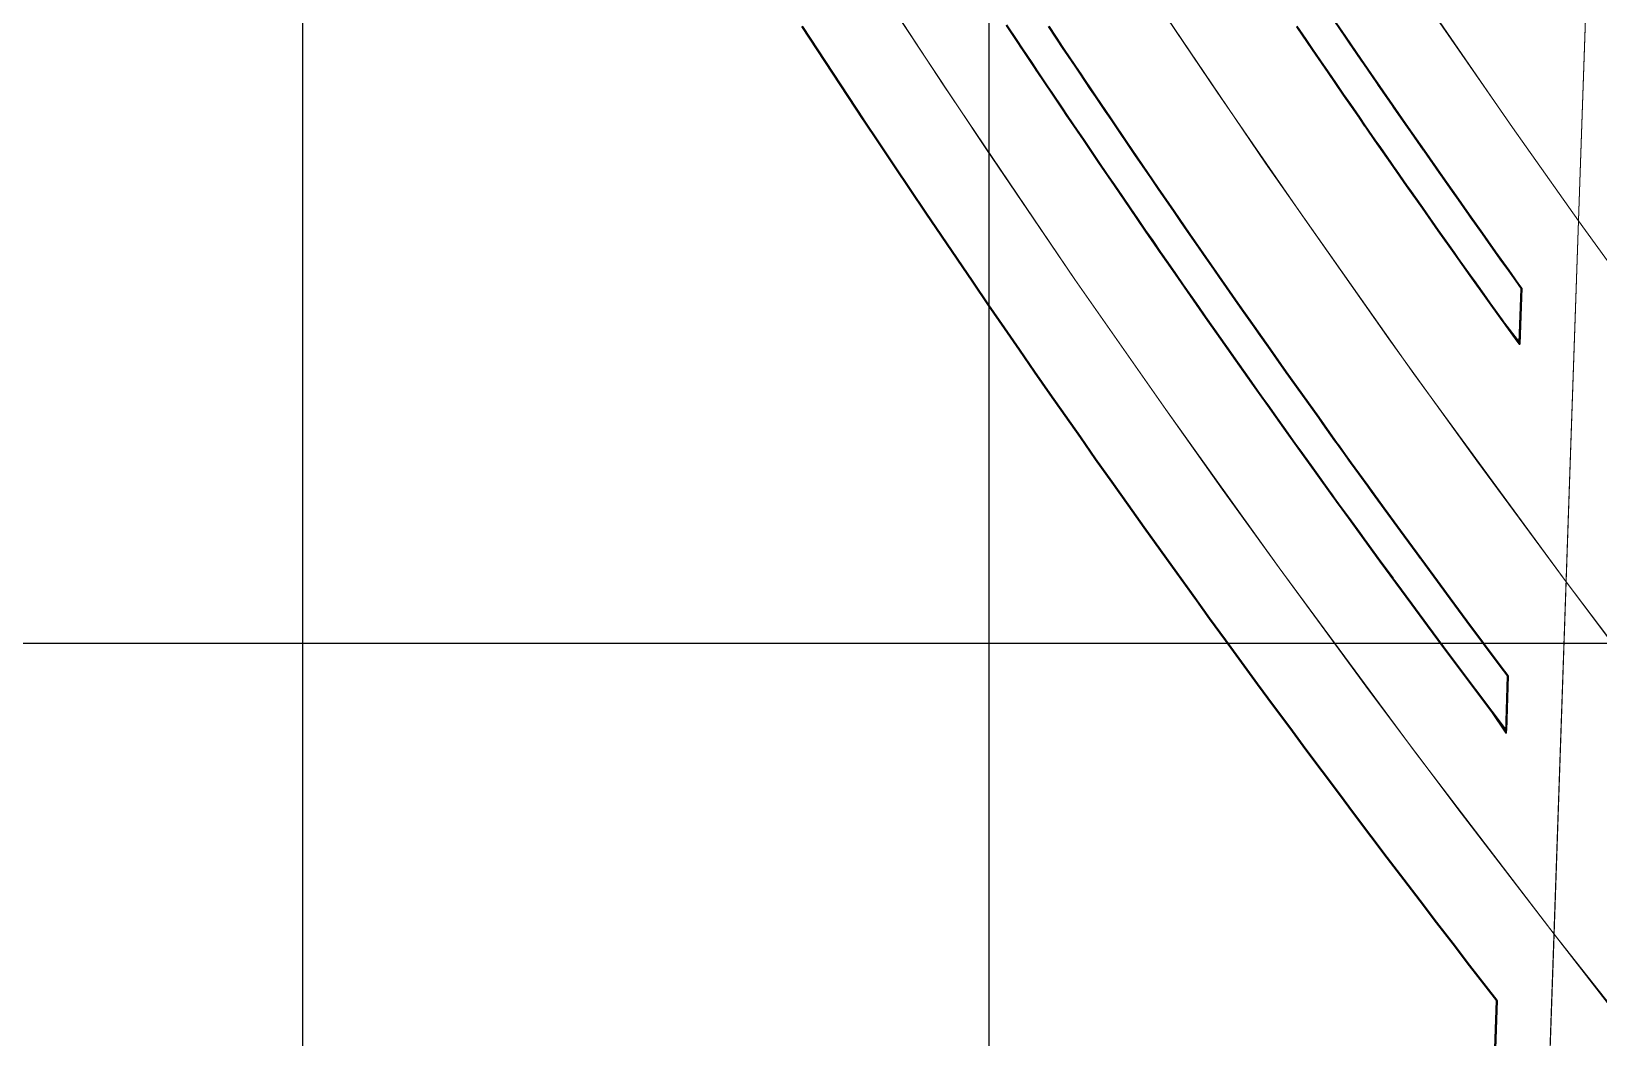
# Model space of a CAD drawing. Header units: millimetres. Extents: x 464536 to 476893, y 870501 to 881610.
# Drawn here: x 466760.4 to 466988.8, y 873642.5 to 873789.2 of the extents above; entities that cross this region are included whole.
import ezdxf

# ---------------------------------------------------------------- set-up
doc = ezdxf.new("R2010")
doc.units = ezdxf.units.MM
for name, color, linetype, lineweight in [('Center_1', 7, 'Continuous', 5), ('Manufacturing and storage', 212, 'Continuous', 35), ('Proposed Road Net work', 7, 'Continuous', 35), ('Recreational _ Environmental', 84, 'Continuous', 35)]:
    doc.layers.add(name, color=color, linetype=linetype, lineweight=lineweight)
doc.layers.add('Grid1', color=7, linetype='Continuous')

msp = doc.modelspace()

# ---------------------------------------------------------------- linework, layer by layer
at = {"layer": 'Center_1'}
for points in [[(467213.29, 876847.42), (467164.39, 876437.35), (467099.12, 875890.03), (467030.62, 875056.76), (466902.41, 871342.26), (466900.53, 871287.74), (466899.66, 871262.46)], [(467005.8, 873627.89), (466982.33, 873657.58), (466962.08, 873684.11), (466942.26, 873710.97), (466925.75, 873734.04), (466912.52, 873753.02), (466893.26, 873781.49), (466874.46, 873810.28), (466856.15, 873839.37), (466838.32, 873868.76), (466818.44, 873902.89), (466798.75, 873938.24), (466779.74, 873973.96), (466761.44, 874010.05), (466750.45, 874032.58), (466739.74, 874055.23)], [(467043.6, 873632.93), (467023.37, 873657.95), (467003.53, 873683.29), (466984.1, 873708.93), (466961.92, 873739.25), (466940.3, 873769.98), (466919.25, 873801.09), (466898.78, 873832.59), (466878.88, 873864.45), (466859.57, 873896.68), (466840.86, 873929.26), (466835.76, 873938.38), (466820.33, 873966.67), (466805.34, 873995.21), (466790.81, 874023.97), (466776.73, 874052.97)], [(466813.9, 874050.69), (466821.52, 874035.19), (466829.92, 874018.51), (466830.25, 874017.87), (466835.85, 874006.95), (466832.24, 874013.97), (466841.79, 873995.56), (466851.54, 873977.25), (466866.35, 873950.25), (466881.57, 873923.49), (466897.19, 873896.96), (466899.55, 873893.03), (466917.35, 873864.04), (466935.64, 873835.36), (466954.4, 873807), (466973.64, 873778.95), (466976.3, 873775.15), (466978.28, 873772.33), (466985.92, 873761.57), (466993.56, 873750.95)]]:
    msp.add_lwpolyline(points, dxfattribs=at)
for points in [[(466982.33, 873657.58, 0), (466968.78, 873675.23, 0), (466955.42, 873693.03, 0), (466942.26, 873710.97, 0), (466933.96, 873722.47, 0), (466925.75, 873734.04, 0), (466912.52, 873753.02, 0), (466899.63, 873771.97, 0), (466886.94, 873791.05, 0), (466874.46, 873810.28, 0), (466862.2, 873829.64, 0), (466850.15, 873849.14, 0), (466838.32, 873868.76, 0), (466828.3, 873885.78, 0), (466818.44, 873902.89, 0), (466806.54, 873924.05, 0), (466794.89, 873945.35, 0), (466783.49, 873966.79, 0), (466772.34, 873988.36, 0), (466761.44, 874010.05, 0), (466750.45, 874032.58, 0), (466739.74, 874055.23, 0)], [(466984.1, 873708.93, 0), (466971.1, 873726.57, 0), (466958.28, 873744.35, 0), (466945.66, 873762.26, 0), (466933.22, 873780.31, 0), (466920.99, 873798.48, 0), (466908.94, 873816.79, 0), (466897.1, 873835.23, 0), (466885.45, 873853.79, 0), (466874, 873872.48, 0), (466862.75, 873891.29, 0), (466851.7, 873910.21, 0), (466840.86, 873929.26, 0), (466835.76, 873938.38, 0), (466825.42, 873957.22, 0), (466815.28, 873976.16, 0), (466805.34, 873995.21, 0), (466795.6, 874014.36, 0), (466786.06, 874033.61, 0), (466776.73, 874052.97, 0)], [(466995.51, 874039.55, 0), (466985.92, 873761.57, 0)], [(466835.85, 874006.97, 0), (466835.85, 874006.95, 0), (466843.63, 873992.07, 0), (466851.54, 873977.25, 0), (466860.37, 873961.02, 0), (466869.36, 873944.88, 0), (466878.49, 873928.82, 0), (466887.77, 873912.85, 0), (466897.19, 873896.96, 0), (466899.55, 873893.03, 0), (466909.66, 873876.43, 0), (466919.93, 873859.93, 0), (466930.36, 873843.53, 0), (466940.95, 873827.23, 0), (466951.69, 873811.03, 0), (466962.59, 873794.94, 0), (466973.64, 873778.95, 0), (466976.3, 873775.15, 0), (466978.28, 873772.33, 0), (466985.92, 873761.57, 0)], [(466985.92, 873761.57, 0), (466984.1, 873708.93, 0)], [(466985.92, 873761.57, 0), (466993.56, 873750.95, 0), (467001.21, 873740.45, 0), (467008.93, 873730, 0), (467017.75, 873718.23, 0), (467026.66, 873706.53, 0), (467035.65, 873694.89, 0), (467047.75, 873679.51, 0), (467059.99, 873664.25, 0), (467072.38, 873649.11, 0), (467084.92, 873634.08, 0), (467097.6, 873619.18, 0), (467110.43, 873604.41, 0), (467123.4, 873589.76, 0), (467136.51, 873575.23, 0), (467137.22, 873574.45, 0), (467141.44, 873569.84, 0), (467141.46, 873569.83, 0), (467149.44, 873561.19, 0), (467152.09, 873558.33, 0), (467162.76, 873546.99, 0), (467173.52, 873535.72, 0), (467184.36, 873524.54, 0), (467194.85, 873513.87, 0)], [(466984.1, 873708.93, 0), (466982.33, 873657.58, 0)], [(467146.6, 873516.83, 0), (467135.16, 873528.88, 0), (467123.81, 873541.02, 0), (467112.57, 873553.26, 0), (467101.42, 873565.58, 0), (467090.38, 873578, 0), (467079.43, 873590.5, 0), (467068.59, 873603.09, 0), (467064.22, 873608.23, 0), (467053.86, 873620.54, 0), (467043.6, 873632.93, 0), (467033.44, 873645.4, 0), (467023.37, 873657.95, 0), (467013.4, 873670.58, 0), (467003.53, 873683.29, 0), (466993.77, 873696.07, 0), (466984.1, 873708.93, 0)], [(466982.33, 873657.58, 0), (466977.83, 873527.18, 0)], [(467099.23, 873519.73, 0), (467090.38, 873529.36, 0), (467081.59, 873539.04, 0), (467072.85, 873548.77, 0), (467064.18, 873558.56, 0), (467055.58, 873568.41, 0), (467047.13, 873578.19, 0), (467038.74, 873588.03, 0), (467030.41, 873597.92, 0), (467022.15, 873607.86, 0), (467013.94, 873617.85, 0), (467005.8, 873627.89, 0), (466997.92, 873637.74, 0), (466990.09, 873647.64, 0), (466982.33, 873657.58, 0)]]:
    msp.add_polyline3d(points, dxfattribs=at)
at = {"layer": 'Grid1'}
for p, q in [((466800, 870600), (466800, 881600)), ((466900, 870600), (466900, 881600)), ((464700, 873700), (472600, 873700))]:
    msp.add_line(p, q, dxfattribs=at)
at = {"layer": 'Manufacturing and storage'}
msp.add_lwpolyline([(466872.78, 873789.87), (466875, 873786.46), (466877.24, 873783.06), (466879.47, 873779.66), (466881.72, 873776.27), (466883.97, 873772.88), (466886.23, 873769.5), (466888.5, 873766.12), (466890.77, 873762.74), (466893.05, 873759.37), (466895.33, 873756), (466897.62, 873752.64), (466899.92, 873749.28), (466902.23, 873745.93), (466904.43, 873742.74), (466906.64, 873739.55), (466908.85, 873736.36), (466911.07, 873733.18), (466913.3, 873730.01), (466915.53, 873726.84), (466917.89, 873723.51), (466920.25, 873720.18), (466922.61, 873716.86), (466924.98, 873713.54), (466927.36, 873710.23), (466929.03, 873707.98), (466929.75, 873706.93), (466930.29, 873706.2), (466932.14, 873703.62), (466934.46, 873700.43), (466936.79, 873697.24), (466939.13, 873694.05), (466941.47, 873690.87), (466943.82, 873687.69), (466946.17, 873684.52), (466948.53, 873681.35), (466950.9, 873678.19), (466953.27, 873675.03), (466955.64, 873671.88), (466958.03, 873668.73), (466960.42, 873665.58), (466962.81, 873662.44), (466965.21, 873659.3), (466967.62, 873656.17), (466970.03, 873653.04), (466972.45, 873649.92), (466973.99, 873647.94), (466972.92, 873616.96)], dxfattribs=at)
at = {"layer": 'Proposed Road Net work'}
for points in [[(466944.87, 873789.86, 0), (466947.13, 873786.54, 0), (466949.4, 873783.22, 0), (466951.67, 873779.91, 0), (466953.96, 873776.61, 0), (466956.24, 873773.31, 0), (466958.54, 873770.01, 0), (466960.84, 873766.72, 0), (466963.15, 873763.43, 0), (466965.46, 873760.15, 0), (466967.78, 873756.87, 0), (466970.11, 873753.6, 0), (466972.44, 873750.33, 0), (466974.78, 873747.06, 0), (466977.3, 873743.8, 0), (466977.57, 873751.62, 0), (466975.75, 873754.3, 0), (466973.82, 873757.01, 0), (466971.9, 873759.71, 0), (466969.98, 873762.42, 0), (466968.06, 873765.13, 0), (466966.07, 873767.97, 0), (466963.39, 873771.79, 0), (466961.09, 873775.09, 0), (466958.8, 873778.4, 0), (466956.51, 873781.71, 0), (466954.22, 873785.03, 0), (466951.95, 873788.35, 0), (466949.68, 873791.68, 0)], [(466944.87, 873789.86, 0), (466947.13, 873786.54, 0), (466949.4, 873783.22, 0), (466951.67, 873779.91, 0), (466953.96, 873776.61, 0), (466956.24, 873773.31, 0), (466958.54, 873770.01, 0), (466960.84, 873766.72, 0), (466963.15, 873763.43, 0), (466965.46, 873760.15, 0), (466967.78, 873756.87, 0), (466970.11, 873753.6, 0), (466972.44, 873750.33, 0), (466974.78, 873747.06, 0), (466977.3, 873743.8, 0), (466977.57, 873751.62, 0), (466975.75, 873754.3, 0), (466973.82, 873757.01, 0), (466971.9, 873759.71, 0), (466969.98, 873762.42, 0), (466968.06, 873765.13, 0), (466966.07, 873767.97, 0), (466963.39, 873771.79, 0), (466961.09, 873775.09, 0), (466958.8, 873778.4, 0), (466956.51, 873781.71, 0), (466954.22, 873785.03, 0), (466951.95, 873788.35, 0), (466949.68, 873791.68, 0)], [(466970.18, 873537.66, 0), (466973.99, 873647.94, 0), (466972.45, 873649.92, 0), (466970.03, 873653.04, 0), (466967.62, 873656.17, 0), (466965.21, 873659.3, 0), (466962.81, 873662.44, 0), (466960.42, 873665.58, 0), (466958.03, 873668.73, 0), (466955.64, 873671.88, 0), (466953.27, 873675.03, 0), (466950.9, 873678.19, 0), (466948.53, 873681.35, 0), (466946.17, 873684.52, 0), (466943.82, 873687.69, 0), (466941.47, 873690.87, 0), (466939.13, 873694.05, 0), (466936.79, 873697.24, 0), (466934.46, 873700.43, 0), (466932.14, 873703.62, 0), (466929.75, 873706.93, 0), (466927.37, 873710.23, 0), (466924.98, 873713.54, 0), (466922.61, 873716.86, 0), (466920.25, 873720.18, 0), (466917.89, 873723.51, 0), (466915.53, 873726.84, 0), (466913.3, 873730.01, 0), (466911.07, 873733.18, 0), (466908.85, 873736.36, 0), (466906.64, 873739.55, 0), (466904.43, 873742.74, 0), (466902.23, 873745.93, 0), (466899.92, 873749.28, 0), (466897.62, 873752.64, 0), (466895.33, 873756, 0), (466893.05, 873759.37, 0), (466890.77, 873762.74, 0), (466888.5, 873766.12, 0), (466886.23, 873769.5, 0), (466883.97, 873772.88, 0), (466881.72, 873776.27, 0), (466879.47, 873779.66, 0), (466877.24, 873783.06, 0), (466875, 873786.46, 0), (466872.78, 873789.87, 0)], [(466970.18, 873537.66, 0), (466973.99, 873647.94, 0), (466972.45, 873649.92, 0), (466970.03, 873653.04, 0), (466967.62, 873656.17, 0), (466965.21, 873659.3, 0), (466962.81, 873662.44, 0), (466960.42, 873665.58, 0), (466958.03, 873668.73, 0), (466955.64, 873671.88, 0), (466953.27, 873675.03, 0), (466950.9, 873678.19, 0), (466948.53, 873681.35, 0), (466946.17, 873684.52, 0), (466943.82, 873687.69, 0), (466941.47, 873690.87, 0), (466939.13, 873694.05, 0), (466936.79, 873697.24, 0), (466934.46, 873700.43, 0), (466932.14, 873703.62, 0), (466929.75, 873706.93, 0), (466927.37, 873710.23, 0), (466924.98, 873713.54, 0), (466922.61, 873716.86, 0), (466920.25, 873720.18, 0), (466917.89, 873723.51, 0), (466915.53, 873726.84, 0), (466913.3, 873730.01, 0), (466911.07, 873733.18, 0), (466908.85, 873736.36, 0), (466906.64, 873739.55, 0), (466904.43, 873742.74, 0), (466902.23, 873745.93, 0), (466899.92, 873749.28, 0), (466897.62, 873752.64, 0), (466895.33, 873756, 0), (466893.05, 873759.37, 0), (466890.77, 873762.74, 0), (466888.5, 873766.12, 0), (466886.23, 873769.5, 0), (466883.97, 873772.88, 0), (466881.72, 873776.27, 0), (466879.47, 873779.66, 0), (466877.24, 873783.06, 0), (466875, 873786.46, 0), (466872.78, 873789.87, 0)], [(466902.55, 873790.09, 0), (466904.78, 873786.74, 0), (466907.01, 873783.39, 0), (466909.25, 873780.05, 0), (466911.49, 873776.72, 0), (466913.75, 873773.39, 0), (466916, 873770.06, 0), (466918.27, 873766.74, 0), (466920.54, 873763.42, 0), (466922.81, 873760.11, 0), (466924.99, 873756.96, 0), (466927.17, 873753.81, 0), (466929.36, 873750.66, 0), (466931.56, 873747.52, 0), (466933.76, 873744.38, 0), (466935.96, 873741.24, 0), (466938.29, 873737.95, 0), (466940.62, 873734.67, 0), (466942.96, 873731.39, 0), (466945.3, 873728.11, 0), (466947.65, 873724.84, 0), (466950.01, 873721.57, 0), (466952.37, 873718.31, 0), (466954.67, 873715.15, 0), (466956.97, 873712, 0), (466959.28, 873708.85, 0), (466961.59, 873705.71, 0), (466963.91, 873702.57, 0), (466966.24, 873699.43, 0), (466968.57, 873696.3, 0), (466970.9, 873693.18, 0), (466973.25, 873690.06, 0), (466975.34, 873686.95, 0), (466975.62, 873695.22, 0), (466974.5, 873696.72, 0), (466972.07, 873699.96, 0), (466969.64, 873703.23, 0), (466967.22, 873706.51, 0), (466964.8, 873709.79, 0), (466962.38, 873713.07, 0), (466959.98, 873716.36, 0), (466957.58, 873719.65, 0), (466955.18, 873722.95, 0), (466952.79, 873726.26, 0), (466950.41, 873729.56, 0), (466948.04, 873732.88, 0), (466945.67, 873736.19, 0), (466943.31, 873739.51, 0), (466940.96, 873742.84, 0), (466938.61, 873746.17, 0), (466936.27, 873749.51, 0), (466933.93, 873752.85, 0), (466931.6, 873756.19, 0), (466929.28, 873759.54, 0), (466926.97, 873762.9, 0), (466924.66, 873766.25, 0), (466922.36, 873769.62, 0), (466920.06, 873772.99, 0), (466917.77, 873776.36, 0), (466915.49, 873779.73, 0), (466913.22, 873783.12, 0), (466910.95, 873786.5, 0), (466908.69, 873789.89, 0)], [(466902.55, 873790.09, 0), (466904.78, 873786.74, 0), (466907.01, 873783.39, 0), (466909.25, 873780.05, 0), (466911.49, 873776.72, 0), (466913.75, 873773.39, 0), (466916, 873770.06, 0), (466918.27, 873766.74, 0), (466920.54, 873763.42, 0), (466922.81, 873760.11, 0), (466924.99, 873756.96, 0), (466927.17, 873753.81, 0), (466929.36, 873750.66, 0), (466931.56, 873747.52, 0), (466933.76, 873744.38, 0), (466935.96, 873741.24, 0), (466938.29, 873737.95, 0), (466940.62, 873734.67, 0), (466942.96, 873731.39, 0), (466945.3, 873728.11, 0), (466947.65, 873724.84, 0), (466950.01, 873721.57, 0), (466952.37, 873718.31, 0), (466954.67, 873715.15, 0), (466956.97, 873712, 0), (466959.28, 873708.85, 0), (466961.59, 873705.71, 0), (466963.91, 873702.57, 0), (466966.24, 873699.43, 0), (466968.57, 873696.3, 0), (466970.9, 873693.18, 0), (466973.25, 873690.06, 0), (466975.34, 873686.95, 0), (466975.62, 873695.22, 0), (466974.5, 873696.72, 0), (466972.07, 873699.96, 0), (466969.64, 873703.23, 0), (466967.22, 873706.51, 0), (466964.8, 873709.79, 0), (466962.38, 873713.07, 0), (466959.98, 873716.36, 0), (466957.58, 873719.65, 0), (466955.18, 873722.95, 0), (466952.79, 873726.26, 0), (466950.41, 873729.56, 0), (466948.04, 873732.88, 0), (466945.67, 873736.19, 0), (466943.31, 873739.51, 0), (466940.96, 873742.84, 0), (466938.61, 873746.17, 0), (466936.27, 873749.51, 0), (466933.93, 873752.85, 0), (466931.6, 873756.19, 0), (466929.28, 873759.54, 0), (466926.97, 873762.9, 0), (466924.66, 873766.25, 0), (466922.36, 873769.62, 0), (466920.06, 873772.99, 0), (466917.77, 873776.36, 0), (466915.49, 873779.73, 0), (466913.22, 873783.12, 0), (466910.95, 873786.5, 0), (466908.69, 873789.89, 0)]]:
    msp.add_polyline3d(points, dxfattribs=at)
at = {"layer": 'Recreational _ Environmental'}
for points in [[(466908.69, 873789.89), (466910.47, 873787.22), (466910.95, 873786.5), (466912.63, 873783.99), (466913.22, 873783.12), (466914.8, 873780.76), (466915.49, 873779.73), (466916.98, 873777.53), (466917.77, 873776.36), (466919.17, 873774.31), (466920.06, 873772.99), (466921.35, 873771.09), (466922.36, 873769.62), (466923.55, 873767.87), (466924.66, 873766.26), (466925.75, 873764.66), (466926.97, 873762.9), (466927.96, 873761.46), (466929.28, 873759.54), (466930.17, 873758.26), (466931.6, 873756.19), (466932.39, 873755.06), (466933.93, 873752.85), (466934.62, 873751.87), (466936.27, 873749.51), (466936.94, 873748.55), (466938.61, 873746.17), (466939.27, 873745.24), (466940.96, 873742.84), (466941.6, 873741.93), (466943.31, 873739.51), (466943.94, 873738.63), (466945.67, 873736.19), (466946.29, 873735.33), (466948.04, 873732.88), (466948.64, 873732.04), (466950.41, 873729.56), (466951, 873728.75), (466952.79, 873726.26), (466953.37, 873725.46), (466955.18, 873722.95), (466955.74, 873722.18), (466957.58, 873719.65), (466958.12, 873718.91), (466959.98, 873716.36), (466960.5, 873715.64), (466962.38, 873713.07), (466962.89, 873712.38), (466962.95, 873712.3), (466964.8, 873709.79), (466967.22, 873706.51), (466969.64, 873703.23), (466972.07, 873699.96), (466974.5, 873696.72), (466975.62, 873695.22), (466975.35, 873687.29), (466975.35, 873687.27), (466973.25, 873690.06), (466970.9, 873693.18), (466968.57, 873696.3), (466966.24, 873699.43), (466963.91, 873702.57), (466961.59, 873705.71), (466959.28, 873708.85), (466958.91, 873709.35), (466958.87, 873709.41), (466956.97, 873712), (466956.47, 873712.69), (466954.67, 873715.15), (466954.08, 873715.97), (466952.37, 873718.31), (466950.73, 873720.52), (466950.01, 873721.57), (466949.47, 873722.29), (466947.65, 873724.84), (466946.94, 873725.83), (466945.3, 873728.11), (466944.58, 873729.12), (466942.96, 873731.39), (466942.22, 873732.43), (466940.62, 873734.67), (466939.86, 873735.73), (466938.29, 873737.95), (466937.52, 873739.04), (466935.96, 873741.24), (466935.18, 873742.36), (466933.76, 873744.38), (466932.85, 873745.68), (466931.56, 873747.52), (466930.52, 873749), (466929.36, 873750.66), (466928.29, 873752.2), (466927.17, 873753.81), (466926.06, 873755.41), (466924.99, 873756.96), (466923.84, 873758.62), (466922.81, 873760.11), (466921.63, 873761.83), (466920.54, 873763.42), (466919.42, 873765.05), (466918.27, 873766.74), (466917.22, 873768.27), (466916, 873770.06), (466915.03, 873771.5), (466913.75, 873773.39), (466912.84, 873774.73), (466911.49, 873776.72), (466910.66, 873777.96), (466909.25, 873780.05), (466908.48, 873781.2), (466907.01, 873783.39), (466906.31, 873784.44), (466904.78, 873786.74), (466904.15, 873787.69), (466902.55, 873790.09)], [(466950.27, 873790.8), (466951.95, 873788.35), (466952.43, 873787.64), (466954.22, 873785.03), (466954.6, 873784.49), (466956.51, 873781.71), (466956.77, 873781.34), (466958.8, 873778.4), (466958.94, 873778.19), (466961.09, 873775.09), (466961.12, 873775.04), (466963.31, 873771.9), (466963.39, 873771.79), (466965.59, 873768.65), (466966.07, 873767.97), (466967.87, 873765.41), (466968.06, 873765.13), (466969.98, 873762.42), (466970.16, 873762.16), (466971.9, 873759.71), (466972.45, 873758.93), (466973.82, 873757.01), (466974.75, 873755.69), (466975.75, 873754.3), (466977.06, 873752.46), (466977.57, 873751.75), (466977.29, 873743.58), (466977.13, 873743.81), (466975.32, 873746.32), (466974.78, 873747.06), (466973, 873749.55), (466972.44, 873750.33), (466970.68, 873752.79), (466970.11, 873753.6), (466968.38, 873756.03), (466967.78, 873756.87), (466966.08, 873759.28), (466965.46, 873760.15), (466963.78, 873762.53), (466963.15, 873763.43), (466961.5, 873765.78), (466960.84, 873766.72), (466959.21, 873769.04), (466958.96, 873769.41), (466958.54, 873770.01), (466957.02, 873772.19), (466956.24, 873773.31), (466954.83, 873775.34), (466953.96, 873776.61), (466952.65, 873778.5), (466951.67, 873779.91), (466950.48, 873781.66), (466949.4, 873783.22), (466948.31, 873784.82), (466947.13, 873786.54), (466946.14, 873787.99), (466944.87, 873789.86)]]:
    msp.add_lwpolyline(points, dxfattribs=at)

doc.saveas('drawing.dxf')
